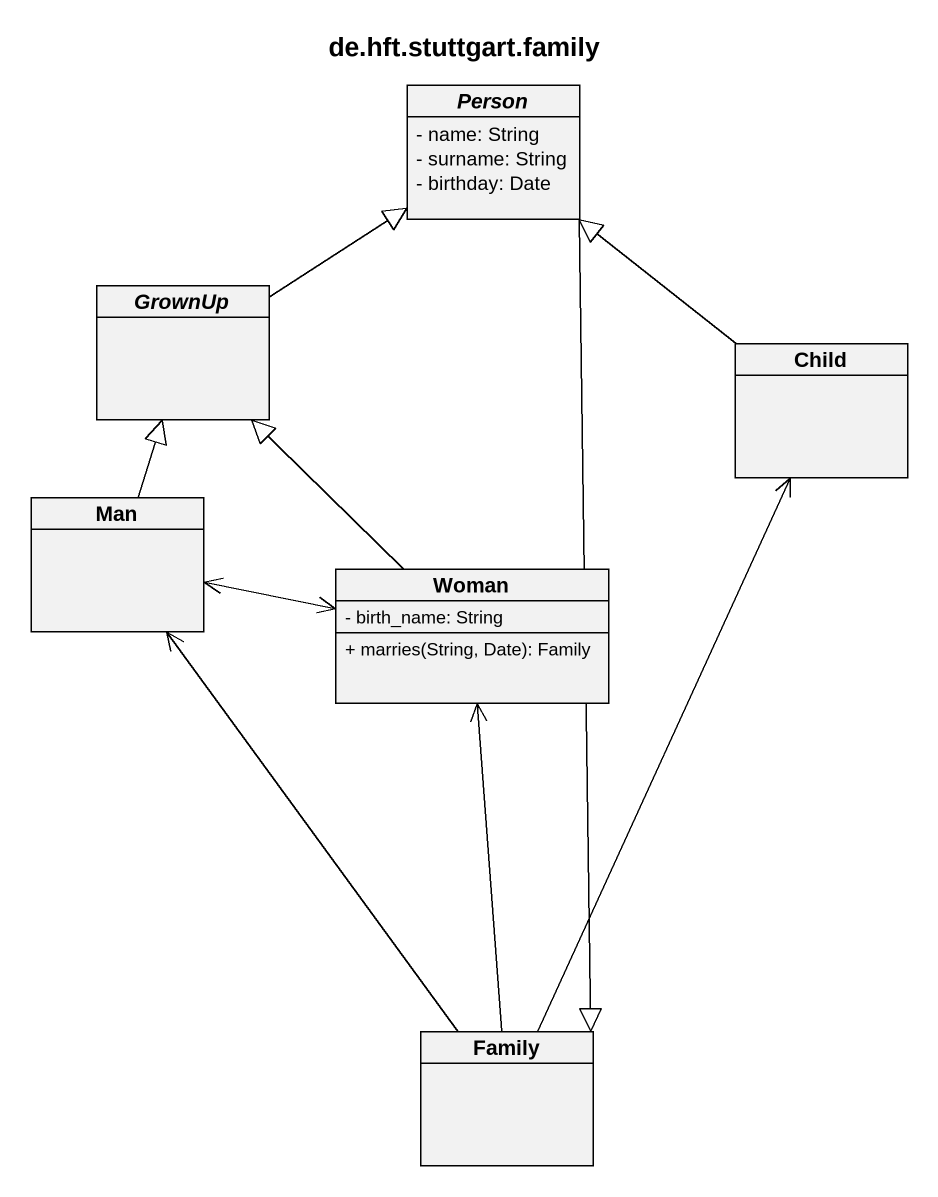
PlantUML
@startuml
title de.hft.stuttgart.family
hide circle
hide empty members
skinparam classAttributeIconSize 0
abstract class "Person" as Person_ {
  - name: String
  - surname: String
  - birthday: Date
}
abstract class GrownUp
class Child
class Man
class Woman {
  - birth_name: String
  + marries(String, Date): Family
}
class Family
Person_ --|> Family
GrownUp -up-|> Person_
Child -up-|> Person_
Man -up-|> GrownUp
Man <-right-> Woman
Woman -up-|> GrownUp
Family -up-> Child
Family -up-> Man
Family -up-> Woman
@enduml
